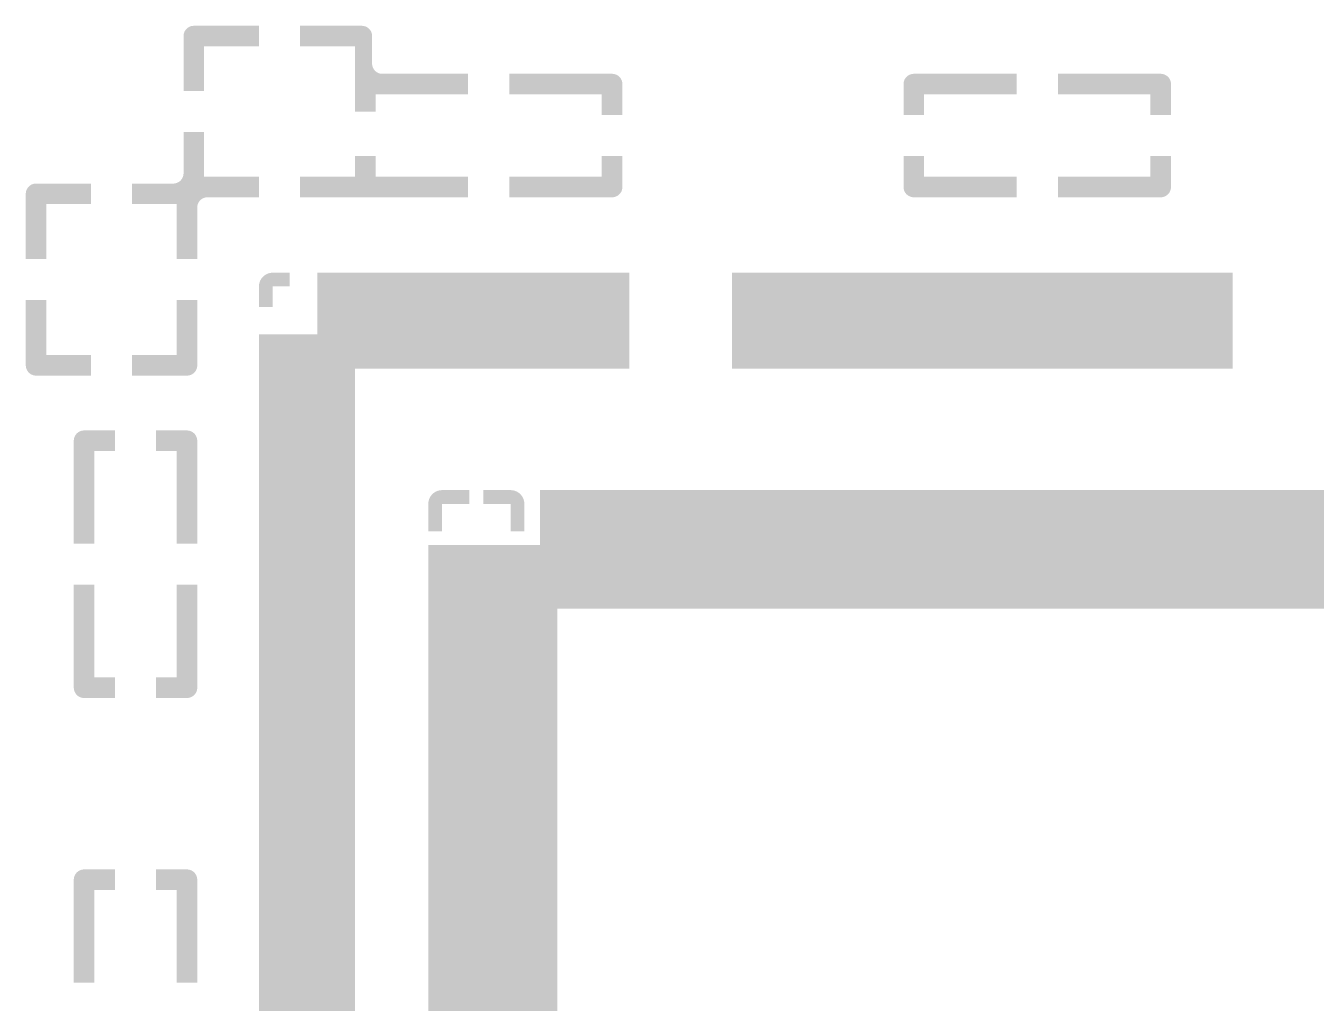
# Model space of a CAD drawing. Extents: x -14.8 to 14.8, y -14.2 to 14.2.
# Drawn here: x -14.75 to 4.07, y 0 to 14.25 of the extents above; entities that cross this region are included whole.
import ezdxf

# ---------------------------------------------------------------- set-up
doc = ezdxf.new("R2010")
doc.units = 0
doc.layers.add('ROUTE_KEEPOUT', color=14, linetype='CONTINUOUS')

msp = doc.modelspace()

# ---------------------------------------------------------------- linework, layer by layer
at = {"layer": 'ROUTE_KEEPOUT'}
for points in [[(-12.44991, 14.10736), (-12.44847, 14.12202), (-11.35, 14.10736), (-11.35, 14.12202)], [(-12.44847, 14.12202), (-12.4456, 14.13646), (-11.35, 14.12202), (-11.35, 14.13646)], [(-12.4456, 14.13646), (-12.44132, 14.15056), (-11.35, 14.13646), (-11.35, 14.15056)], [(-12.44132, 14.15056), (-12.43569, 14.16416), (-11.35, 14.15056), (-11.35, 14.16416)], [(-12.43569, 14.16416), (-12.42874, 14.17715), (-11.35, 14.16416), (-11.35, 14.17715)], [(-12.42874, 14.17715), (-12.42056, 14.1894), (-11.35, 14.17715), (-11.35, 14.1894)], [(-12.42056, 14.1894), (-12.41122, 14.20078), (-11.35, 14.1894), (-11.35, 14.20078)], [(-12.41122, 14.20078), (-12.40081, 14.2112), (-11.35, 14.20078), (-11.35, 14.2112)], [(-12.40081, 14.2112), (-12.38942, 14.22054), (-11.35, 14.2112), (-11.35, 14.22054)], [(-12.38942, 14.22054), (-12.37718, 14.22872), (-11.35, 14.22054), (-11.35, 14.22872)], [(-12.37718, 14.22872), (-12.36419, 14.23567), (-11.35, 14.22872), (-11.35, 14.23567)], [(-12.36419, 14.23567), (-12.35059, 14.2413), (-11.35, 14.23567), (-11.35, 14.2413)], [(-12.35059, 14.2413), (-12.33649, 14.24558), (-11.35, 14.2413), (-11.35, 14.24558)], [(-12.33649, 14.24558), (-12.32205, 14.24845), (-11.35, 14.24558), (-11.35, 14.24845)], [(-12.32205, 14.24845), (-12.30739, 14.2499), (-11.35, 14.24845), (-11.35, 14.2499)], [(-12.30739, 14.2499), (-11.35, 14.25), (-11.35, 14.2499), (-11.35, 14.25)], [(-10.75, 14.24991), (-10.75, 14.25), (-9.84264, 14.24991), (-10.75, 14.25)], [(-10.75, 14.24847), (-10.75, 14.24991), (-9.82798, 14.24847), (-9.84264, 14.24991)], [(-10.75, 14.2456), (-10.75, 14.24847), (-9.81354, 14.2456), (-9.82798, 14.24847)], [(-10.75, 14.24132), (-10.75, 14.2456), (-9.79944, 14.24132), (-9.81354, 14.2456)], [(-10.75, 14.23569), (-10.75, 14.24132), (-9.78584, 14.23569), (-9.79944, 14.24132)], [(-10.75, 14.22874), (-10.75, 14.23569), (-9.77285, 14.22874), (-9.78584, 14.23569)], [(-10.75, 14.22056), (-10.75, 14.22874), (-9.7606, 14.22056), (-9.77285, 14.22874)], [(-10.75, 14.21122), (-10.75, 14.22056), (-9.74922, 14.21122), (-9.7606, 14.22056)], [(-10.75, 14.20081), (-10.75, 14.21122), (-9.7388, 14.20081), (-9.74922, 14.21122)], [(-10.75, 14.18942), (-10.75, 14.20081), (-9.72946, 14.18942), (-9.7388, 14.20081)], [(-10.75, 14.17718), (-10.75, 14.18942), (-9.72128, 14.17718), (-9.72946, 14.18942)], [(-10.75, 14.16419), (-10.75, 14.17718), (-9.71433, 14.16419), (-9.72128, 14.17718)], [(-10.75, 14.15059), (-10.75, 14.16419), (-9.7087, 14.15059), (-9.71433, 14.16419)], [(-10.75, 14.13649), (-10.75, 14.15059), (-9.70442, 14.13649), (-9.7087, 14.15059)], [(-10.75, 14.12205), (-10.75, 14.13649), (-9.70155, 14.12205), (-9.70442, 14.13649)], [(-10.75, 14.10739), (-10.75, 14.12205), (-9.7001, 14.10739), (-9.70155, 14.12205)], [(-12.45, 13.3), (-12.449928, 13.95), (-12.15, 13.3), (-12.15, 13.95)], [(-12.449928, 13.95), (-12.44991, 14.10736), (-11.35, 13.95), (-11.35, 14.10736)], [(-10.75, 13.95), (-10.75, 14.10739), (-9.700026, 13.95), (-9.7001, 14.10739)], [(-9.95, 13.69264), (-9.95, 13.95), (-9.69991, 13.69264), (-9.700026, 13.95)], [(-9.95, 13.67798), (-9.95, 13.69264), (-9.69847, 13.67798), (-9.69991, 13.69264)], [(-9.95, 13.66354), (-9.95, 13.67798), (-9.6956, 13.66354), (-9.69847, 13.67798)], [(-9.95, 13.64944), (-9.95, 13.66354), (-9.69132, 13.64944), (-9.6956, 13.66354)], [(-9.95, 13.63584), (-9.95, 13.64944), (-9.68569, 13.63584), (-9.69132, 13.64944)], [(-9.95, 13.62285), (-9.95, 13.63584), (-9.67874, 13.62285), (-9.68569, 13.63584)], [(-9.95, 13.6106), (-9.95, 13.62285), (-9.67056, 13.6106), (-9.67874, 13.62285)], [(-9.95, 13.59922), (-9.95, 13.6106), (-9.66122, 13.59922), (-9.67056, 13.6106)], [(-9.95, 13.5888), (-9.95, 13.59922), (-9.65081, 13.5888), (-9.66122, 13.59922)], [(-9.95, 13.57946), (-9.95, 13.5888), (-9.63942, 13.57946), (-9.65081, 13.5888)], [(-9.95, 13.57128), (-9.95, 13.57946), (-9.62718, 13.57128), (-9.63942, 13.57946)], [(-9.95, 13.56433), (-9.95, 13.57128), (-9.61419, 13.56433), (-9.62718, 13.57128)], [(-9.95, 13.5587), (-9.95, 13.56433), (-9.60059, 13.5587), (-9.61419, 13.56433)], [(-9.95, 13.55442), (-9.95, 13.5587), (-9.58649, 13.55442), (-9.60059, 13.5587)], [(-9.95, 13.55155), (-9.95, 13.55442), (-9.57205, 13.55155), (-9.58649, 13.55442)], [(-9.95, 13.5501), (-9.95, 13.55155), (-9.55739, 13.5501), (-9.57205, 13.55155)], [(-9.95, 13.55), (-9.95, 13.5501), (-8.3, 13.55), (-9.55739, 13.5501)], [(-9.95, 13.25), (-9.95, 13.55), (-8.3, 13.25), (-8.3, 13.55)], [(-7.7, 13.5499), (-7.7, 13.55), (-6.19261, 13.5499), (-7.7, 13.55)], [(-7.7, 13.54845), (-7.7, 13.5499), (-6.17795, 13.54845), (-6.19261, 13.5499)], [(-1.82205, 13.54845), (-1.80739, 13.5499), (-0.3, 13.54845), (-0.3, 13.5499)], [(-1.80739, 13.5499), (-0.3, 13.55), (-0.3, 13.5499), (-0.3, 13.55)], [(0.3, 13.5499), (0.3, 13.55), (1.80739, 13.5499), (0.3, 13.55)], [(0.3, 13.54845), (0.3, 13.5499), (1.82205, 13.54845), (1.80739, 13.5499)], [(-7.7, 13.54558), (-7.7, 13.54845), (-6.16351, 13.54558), (-6.17795, 13.54845)], [(-7.7, 13.5413), (-7.7, 13.54558), (-6.14941, 13.5413), (-6.16351, 13.54558)], [(-7.7, 13.53567), (-7.7, 13.5413), (-6.13581, 13.53567), (-6.14941, 13.5413)], [(-7.7, 13.52872), (-7.7, 13.53567), (-6.12282, 13.52872), (-6.13581, 13.53567)], [(-7.7, 13.52054), (-7.7, 13.52872), (-6.11058, 13.52054), (-6.12282, 13.52872)], [(-7.7, 13.5112), (-7.7, 13.52054), (-6.09919, 13.5112), (-6.11058, 13.52054)], [(-7.7, 13.50078), (-7.7, 13.5112), (-6.08878, 13.50078), (-6.09919, 13.5112)], [(-7.7, 13.4894), (-7.7, 13.50078), (-6.07944, 13.4894), (-6.08878, 13.50078)], [(-7.7, 13.47715), (-7.7, 13.4894), (-6.07126, 13.47715), (-6.07944, 13.4894)], [(-7.7, 13.46416), (-7.7, 13.47715), (-6.06431, 13.46416), (-6.07126, 13.47715)], [(-7.7, 13.45056), (-7.7, 13.46416), (-6.05868, 13.45056), (-6.06431, 13.46416)], [(-7.7, 13.43646), (-7.7, 13.45056), (-6.0544, 13.43646), (-6.05868, 13.45056)], [(-7.7, 13.42202), (-7.7, 13.43646), (-6.05153, 13.42202), (-6.0544, 13.43646)], [(-7.7, 13.40736), (-7.7, 13.42202), (-6.05009, 13.40736), (-6.05153, 13.42202)], [(-7.7, 13.25), (-7.7, 13.40736), (-6.050058, 13.25), (-6.05009, 13.40736)], [(-1.949942, 13.25), (-1.94991, 13.40736), (-0.3, 13.25), (-0.3, 13.40736)], [(-1.94991, 13.40736), (-1.94847, 13.42202), (-0.3, 13.40736), (-0.3, 13.42202)], [(-1.94847, 13.42202), (-1.9456, 13.43646), (-0.3, 13.42202), (-0.3, 13.43646)], [(-1.9456, 13.43646), (-1.94132, 13.45056), (-0.3, 13.43646), (-0.3, 13.45056)], [(-1.94132, 13.45056), (-1.93569, 13.46416), (-0.3, 13.45056), (-0.3, 13.46416)], [(-1.93569, 13.46416), (-1.92874, 13.47715), (-0.3, 13.46416), (-0.3, 13.47715)], [(-1.92874, 13.47715), (-1.92056, 13.4894), (-0.3, 13.47715), (-0.3, 13.4894)], [(-1.92056, 13.4894), (-1.91122, 13.50078), (-0.3, 13.4894), (-0.3, 13.50078)], [(-1.91122, 13.50078), (-1.90081, 13.5112), (-0.3, 13.50078), (-0.3, 13.5112)], [(-1.90081, 13.5112), (-1.88942, 13.52054), (-0.3, 13.5112), (-0.3, 13.52054)], [(-1.88942, 13.52054), (-1.87718, 13.52872), (-0.3, 13.52054), (-0.3, 13.52872)], [(-1.87718, 13.52872), (-1.86419, 13.53567), (-0.3, 13.52872), (-0.3, 13.53567)], [(-1.86419, 13.53567), (-1.85059, 13.5413), (-0.3, 13.53567), (-0.3, 13.5413)], [(-1.85059, 13.5413), (-1.83649, 13.54558), (-0.3, 13.5413), (-0.3, 13.54558)], [(-1.83649, 13.54558), (-1.82205, 13.54845), (-0.3, 13.54558), (-0.3, 13.54845)], [(0.3, 13.54558), (0.3, 13.54845), (1.83649, 13.54558), (1.82205, 13.54845)], [(0.3, 13.5413), (0.3, 13.54558), (1.85059, 13.5413), (1.83649, 13.54558)], [(0.3, 13.53567), (0.3, 13.5413), (1.86419, 13.53567), (1.85059, 13.5413)], [(0.3, 13.52872), (0.3, 13.53567), (1.87718, 13.52872), (1.86419, 13.53567)], [(0.3, 13.52054), (0.3, 13.52872), (1.88942, 13.52054), (1.87718, 13.52872)], [(0.3, 13.5112), (0.3, 13.52054), (1.90081, 13.5112), (1.88942, 13.52054)], [(0.3, 13.50078), (0.3, 13.5112), (1.91122, 13.50078), (1.90081, 13.5112)], [(0.3, 13.4894), (0.3, 13.50078), (1.92056, 13.4894), (1.91122, 13.50078)], [(0.3, 13.47715), (0.3, 13.4894), (1.92874, 13.47715), (1.92056, 13.4894)], [(0.3, 13.46416), (0.3, 13.47715), (1.93569, 13.46416), (1.92874, 13.47715)], [(0.3, 13.45056), (0.3, 13.46416), (1.94132, 13.45056), (1.93569, 13.46416)], [(0.3, 13.43646), (0.3, 13.45056), (1.9456, 13.43646), (1.94132, 13.45056)], [(0.3, 13.42202), (0.3, 13.43646), (1.94847, 13.42202), (1.9456, 13.43646)], [(0.3, 13.40736), (0.3, 13.42202), (1.94991, 13.40736), (1.94847, 13.42202)], [(0.3, 13.25), (0.3, 13.40736), (1.949942, 13.25), (1.94991, 13.40736)], [(-9.95, 13), (-9.95, 13.25), (-9.65, 13), (-9.65, 13.25)], [(-6.35, 12.95), (-6.35, 13.25), (-6.05, 12.95), (-6.050058, 13.25)], [(-1.95, 12.95), (-1.949942, 13.25), (-1.65, 12.95), (-1.65, 13.25)], [(1.65, 12.95), (1.65, 13.25), (1.95, 12.95), (1.949942, 13.25)], [(-12.4501, 12.09261), (-12.45, 12.7), (-12.15, 12.09261), (-12.15, 12.7)], [(-9.95, 12.05), (-9.95, 12.35), (-9.65, 12.05), (-9.65, 12.35)], [(-6.35, 12.05), (-6.35, 12.35), (-6.05006, 12.05), (-6.05, 12.35)], [(-1.94994, 12.05), (-1.95, 12.35), (-1.65, 12.05), (-1.65, 12.35)], [(1.65, 12.05), (1.65, 12.35), (1.94994, 12.05), (1.95, 12.35)], [(-12.46433, 12.03581), (-12.4587, 12.04941), (-11.35, 12.03581), (-11.35, 12.04941)], [(-12.4587, 12.04941), (-12.458522, 12.05), (-11.35, 12.04941), (-11.35, 12.05)], [(-12.458522, 12.05), (-12.45442, 12.06351), (-12.15, 12.05), (-12.15, 12.06351)], [(-12.45442, 12.06351), (-12.45155, 12.07795), (-12.15, 12.06351), (-12.15, 12.07795)], [(-12.45155, 12.07795), (-12.4501, 12.09261), (-12.15, 12.07795), (-12.15, 12.09261)], [(-10.75, 11.75), (-10.75, 12.05), (-8.3, 11.75), (-8.3, 12.05)], [(-7.7, 11.89264), (-7.7, 12.05), (-6.05009, 11.89264), (-6.05006, 12.05)], [(-1.94991, 11.89264), (-1.94994, 12.05), (-0.3, 11.89264), (-0.3, 12.05)], [(0.3, 11.89264), (0.3, 12.05), (1.94991, 11.89264), (1.94994, 12.05)], [(-14.74132, 11.85056), (-14.73569, 11.86416), (-13.8, 11.85056), (-13.8, 11.86416)], [(-14.73569, 11.86416), (-14.72874, 11.87715), (-13.8, 11.86416), (-13.8, 11.87715)], [(-14.72874, 11.87715), (-14.72056, 11.8894), (-13.8, 11.87715), (-13.8, 11.8894)], [(-14.72056, 11.8894), (-14.71122, 11.90078), (-13.8, 11.8894), (-13.8, 11.90078)], [(-14.71122, 11.90078), (-14.70081, 11.9112), (-13.8, 11.90078), (-13.8, 11.9112)], [(-14.70081, 11.9112), (-14.68942, 11.92054), (-13.8, 11.9112), (-13.8, 11.92054)], [(-14.68942, 11.92054), (-14.67718, 11.92872), (-13.8, 11.92054), (-13.8, 11.92872)], [(-14.67718, 11.92872), (-14.66419, 11.93567), (-13.8, 11.92872), (-13.8, 11.93567)], [(-14.66419, 11.93567), (-14.65059, 11.9413), (-13.8, 11.93567), (-13.8, 11.9413)], [(-14.65059, 11.9413), (-14.63649, 11.94558), (-13.8, 11.9413), (-13.8, 11.94558)], [(-14.63649, 11.94558), (-14.62205, 11.94845), (-13.8, 11.94558), (-13.8, 11.94845)], [(-14.62205, 11.94845), (-14.60739, 11.9499), (-13.8, 11.94845), (-13.8, 11.9499)], [(-14.60739, 11.9499), (-13.8, 11.95), (-13.8, 11.9499), (-13.8, 11.95)], [(-13.2, 11.95), (-12.59264, 11.95009), (-11.35, 11.95), (-11.35, 11.95009)], [(-13.2, 11.75), (-13.2, 11.95), (-11.35, 11.75), (-11.35, 11.95)], [(-12.59264, 11.95009), (-12.57798, 11.95153), (-11.35, 11.95009), (-11.35, 11.95153)], [(-12.57798, 11.95153), (-12.56354, 11.9544), (-11.35, 11.95153), (-11.35, 11.9544)], [(-12.56354, 11.9544), (-12.54944, 11.95868), (-11.35, 11.9544), (-11.35, 11.95868)], [(-12.54944, 11.95868), (-12.53584, 11.96431), (-11.35, 11.95868), (-11.35, 11.96431)], [(-12.53584, 11.96431), (-12.52285, 11.97126), (-11.35, 11.96431), (-11.35, 11.97126)], [(-12.52285, 11.97126), (-12.5106, 11.97944), (-11.35, 11.97126), (-11.35, 11.97944)], [(-12.5106, 11.97944), (-12.49922, 11.98878), (-11.35, 11.97944), (-11.35, 11.98878)], [(-12.49922, 11.98878), (-12.4888, 11.99919), (-11.35, 11.98878), (-11.35, 11.99919)], [(-12.4888, 11.99919), (-12.47946, 12.01058), (-11.35, 11.99919), (-11.35, 12.01058)], [(-12.47946, 12.01058), (-12.47128, 12.02282), (-11.35, 12.01058), (-11.35, 12.02282)], [(-12.47128, 12.02282), (-12.46433, 12.03581), (-11.35, 12.02282), (-11.35, 12.03581)], [(-7.7, 11.87798), (-7.7, 11.89264), (-6.05153, 11.87798), (-6.05009, 11.89264)], [(-7.7, 11.86354), (-7.7, 11.87798), (-6.0544, 11.86354), (-6.05153, 11.87798)], [(-7.7, 11.84944), (-7.7, 11.86354), (-6.05868, 11.84944), (-6.0544, 11.86354)], [(-1.94847, 11.87798), (-1.94991, 11.89264), (-0.3, 11.87798), (-0.3, 11.89264)], [(-1.9456, 11.86354), (-1.94847, 11.87798), (-0.3, 11.86354), (-0.3, 11.87798)], [(-1.94132, 11.84944), (-1.9456, 11.86354), (-0.3, 11.84944), (-0.3, 11.86354)], [(0.3, 11.87798), (0.3, 11.89264), (1.94847, 11.87798), (1.94991, 11.89264)], [(0.3, 11.86354), (0.3, 11.87798), (1.9456, 11.86354), (1.94847, 11.87798)], [(0.3, 11.84944), (0.3, 11.86354), (1.94132, 11.84944), (1.9456, 11.86354)], [(-14.749926, 11.65), (-14.74991, 11.80736), (-13.8, 11.65), (-13.8, 11.80736)], [(-14.74991, 11.80736), (-14.74847, 11.82202), (-13.8, 11.80736), (-13.8, 11.82202)], [(-14.74847, 11.82202), (-14.7456, 11.83646), (-13.8, 11.82202), (-13.8, 11.83646)], [(-14.7456, 11.83646), (-14.74132, 11.85056), (-13.8, 11.83646), (-13.8, 11.85056)], [(-13.2, 11.74991), (-13.2, 11.75), (-12.10736, 11.74991), (-11.35, 11.75)], [(-13.2, 11.74847), (-13.2, 11.74991), (-12.12202, 11.74847), (-12.10736, 11.74991)], [(-13.2, 11.7456), (-13.2, 11.74847), (-12.13646, 11.7456), (-12.12202, 11.74847)], [(-13.2, 11.74132), (-13.2, 11.7456), (-12.15056, 11.74132), (-12.13646, 11.7456)], [(-13.2, 11.73569), (-13.2, 11.74132), (-12.16416, 11.73569), (-12.15056, 11.74132)], [(-13.2, 11.72874), (-13.2, 11.73569), (-12.17715, 11.72874), (-12.16416, 11.73569)], [(-13.2, 11.72056), (-13.2, 11.72874), (-12.1894, 11.72056), (-12.17715, 11.72874)], [(-13.2, 11.71122), (-13.2, 11.72056), (-12.20078, 11.71122), (-12.1894, 11.72056)], [(-13.2, 11.70081), (-13.2, 11.71122), (-12.2112, 11.70081), (-12.20078, 11.71122)], [(-13.2, 11.68942), (-13.2, 11.70081), (-12.22054, 11.68942), (-12.2112, 11.70081)], [(-13.2, 11.67718), (-13.2, 11.68942), (-12.22872, 11.67718), (-12.22054, 11.68942)], [(-13.2, 11.66419), (-13.2, 11.67718), (-12.23567, 11.66419), (-12.22872, 11.67718)], [(-7.7, 11.83584), (-7.7, 11.84944), (-6.06431, 11.83584), (-6.05868, 11.84944)], [(-7.7, 11.82285), (-7.7, 11.83584), (-6.07126, 11.82285), (-6.06431, 11.83584)], [(-7.7, 11.8106), (-7.7, 11.82285), (-6.07944, 11.8106), (-6.07126, 11.82285)], [(-7.7, 11.79922), (-7.7, 11.8106), (-6.08878, 11.79922), (-6.07944, 11.8106)], [(-7.7, 11.7888), (-7.7, 11.79922), (-6.09919, 11.7888), (-6.08878, 11.79922)], [(-7.7, 11.77946), (-7.7, 11.7888), (-6.11058, 11.77946), (-6.09919, 11.7888)], [(-7.7, 11.77128), (-7.7, 11.77946), (-6.12282, 11.77128), (-6.11058, 11.77946)], [(-7.7, 11.76433), (-7.7, 11.77128), (-6.13581, 11.76433), (-6.12282, 11.77128)], [(-7.7, 11.7587), (-7.7, 11.76433), (-6.14941, 11.7587), (-6.13581, 11.76433)], [(-7.7, 11.75442), (-7.7, 11.7587), (-6.16351, 11.75442), (-6.14941, 11.7587)], [(-7.7, 11.75155), (-7.7, 11.75442), (-6.17795, 11.75155), (-6.16351, 11.75442)], [(-7.7, 11.7501), (-7.7, 11.75155), (-6.19261, 11.7501), (-6.17795, 11.75155)], [(-7.7, 11.75), (-7.7, 11.7501), (-7.7, 11.75), (-6.19261, 11.7501)], [(-1.93569, 11.83584), (-1.94132, 11.84944), (-0.3, 11.83584), (-0.3, 11.84944)], [(-1.92874, 11.82285), (-1.93569, 11.83584), (-0.3, 11.82285), (-0.3, 11.83584)], [(-1.92056, 11.8106), (-1.92874, 11.82285), (-0.3, 11.8106), (-0.3, 11.82285)], [(-1.91122, 11.79922), (-1.92056, 11.8106), (-0.3, 11.79922), (-0.3, 11.8106)], [(-1.90081, 11.7888), (-1.91122, 11.79922), (-0.3, 11.7888), (-0.3, 11.79922)], [(-1.88942, 11.77946), (-1.90081, 11.7888), (-0.3, 11.77946), (-0.3, 11.7888)], [(-1.87718, 11.77128), (-1.88942, 11.77946), (-0.3, 11.77128), (-0.3, 11.77946)], [(-1.86419, 11.76433), (-1.87718, 11.77128), (-0.3, 11.76433), (-0.3, 11.77128)], [(-1.85059, 11.7587), (-1.86419, 11.76433), (-0.3, 11.7587), (-0.3, 11.76433)], [(-1.83649, 11.75442), (-1.85059, 11.7587), (-0.3, 11.75442), (-0.3, 11.7587)], [(-1.82205, 11.75155), (-1.83649, 11.75442), (-0.3, 11.75155), (-0.3, 11.75442)], [(-1.80739, 11.7501), (-1.82205, 11.75155), (-0.3, 11.7501), (-0.3, 11.75155)], [(-0.3, 11.75), (-1.80739, 11.7501), (-0.3, 11.75), (-0.3, 11.7501)], [(0.3, 11.83584), (0.3, 11.84944), (1.93569, 11.83584), (1.94132, 11.84944)], [(0.3, 11.82285), (0.3, 11.83584), (1.92874, 11.82285), (1.93569, 11.83584)], [(0.3, 11.8106), (0.3, 11.82285), (1.92056, 11.8106), (1.92874, 11.82285)], [(0.3, 11.79922), (0.3, 11.8106), (1.91122, 11.79922), (1.92056, 11.8106)], [(0.3, 11.7888), (0.3, 11.79922), (1.90081, 11.7888), (1.91122, 11.79922)], [(0.3, 11.77946), (0.3, 11.7888), (1.88942, 11.77946), (1.90081, 11.7888)], [(0.3, 11.77128), (0.3, 11.77946), (1.87718, 11.77128), (1.88942, 11.77946)], [(0.3, 11.76433), (0.3, 11.77128), (1.86419, 11.76433), (1.87718, 11.77128)], [(0.3, 11.7587), (0.3, 11.76433), (1.85059, 11.7587), (1.86419, 11.76433)], [(0.3, 11.75442), (0.3, 11.7587), (1.83649, 11.75442), (1.85059, 11.7587)], [(0.3, 11.75155), (0.3, 11.75442), (1.82205, 11.75155), (1.83649, 11.75442)], [(0.3, 11.7501), (0.3, 11.75155), (1.80739, 11.7501), (1.82205, 11.75155)], [(0.3, 11.75), (0.3, 11.7501), (0.3, 11.75), (1.80739, 11.7501)], [(-14.75, 10.85), (-14.749926, 11.65), (-14.45, 10.85), (-14.45, 11.65)], [(-13.2, 11.65059), (-13.2, 11.66419), (-12.2413, 11.65059), (-12.23567, 11.66419)], [(-13.2, 11.65), (-13.2, 11.65059), (-12.24148, 11.65), (-12.2413, 11.65059)], [(-12.55, 11.63649), (-12.55, 11.65), (-12.24558, 11.63649), (-12.24148, 11.65)], [(-12.55, 11.62205), (-12.55, 11.63649), (-12.24845, 11.62205), (-12.24558, 11.63649)], [(-12.55, 11.60739), (-12.55, 11.62205), (-12.2499, 11.60739), (-12.24845, 11.62205)], [(-12.55, 10.85), (-12.55, 11.60739), (-12.25, 10.85), (-12.2499, 11.60739)], [(-11.33091, 10.53556), (-11.32165, 10.55288), (-10.9, 10.53556), (-10.9, 10.55288)], [(-11.32165, 10.55288), (-11.31074, 10.56921), (-10.9, 10.55288), (-10.9, 10.56921)], [(-11.31074, 10.56921), (-11.29828, 10.58439), (-10.9, 10.56921), (-10.9, 10.58439)], [(-11.29828, 10.58439), (-11.28439, 10.59828), (-10.9, 10.58439), (-10.9, 10.59828)], [(-11.28439, 10.59828), (-11.26921, 10.61074), (-10.9, 10.59828), (-10.9, 10.61074)], [(-11.26921, 10.61074), (-11.25288, 10.62165), (-10.9, 10.61074), (-10.9, 10.62165)], [(-11.25288, 10.62165), (-11.23556, 10.63091), (-10.9, 10.62165), (-10.9, 10.63091)], [(-11.23556, 10.63091), (-11.21742, 10.63842), (-10.9, 10.63091), (-10.9, 10.63842)], [(-11.21742, 10.63842), (-11.19863, 10.64412), (-10.9, 10.63842), (-10.9, 10.64412)], [(-11.19863, 10.64412), (-11.17936, 10.64795), (-10.9, 10.64412), (-10.9, 10.64795)], [(-11.17936, 10.64795), (-11.15982, 10.64988), (-10.9, 10.64795), (-10.9, 10.64988)], [(-11.15982, 10.64988), (-10.9, 10.65), (-10.9, 10.64988), (-10.9, 10.65)], [(-10.5, 9.75), (-10.5, 10.65), (-5.95, 9.75), (-5.95, 10.65)], [(-4.45, 9.25), (-4.45, 10.65), (2.85, 9.25), (2.85, 10.65)], [(-11.35, 10.15), (-11.349884, 10.45), (-11.15, 10.15), (-11.15, 10.45)], [(-11.349884, 10.45), (-11.34988, 10.45982), (-10.9, 10.45), (-10.9, 10.45982)], [(-11.34988, 10.45982), (-11.34795, 10.47936), (-10.9, 10.45982), (-10.9, 10.47936)], [(-11.34795, 10.47936), (-11.34412, 10.49863), (-10.9, 10.47936), (-10.9, 10.49863)], [(-11.34412, 10.49863), (-11.33842, 10.51742), (-10.9, 10.49863), (-10.9, 10.51742)], [(-11.33842, 10.51742), (-11.33091, 10.53556), (-10.9, 10.51742), (-10.9, 10.53556)], [(-14.749924, 9.45), (-14.75, 10.25), (-14.45, 9.45), (-14.45, 10.25)], [(-12.55, 9.45), (-12.55, 10.25), (-12.250076, 9.45), (-12.25, 10.25)], [(-11.35, 9.25), (-11.35, 9.75), (-5.95, 9.25), (-5.95, 9.75)], [(-14.74991, 9.29264), (-14.749924, 9.45), (-13.8, 9.29264), (-13.8, 9.45)], [(-13.2, 9.29264), (-13.2, 9.45), (-12.25009, 9.29264), (-12.250076, 9.45)], [(-14.74847, 9.27798), (-14.74991, 9.29264), (-13.8, 9.27798), (-13.8, 9.29264)], [(-14.7456, 9.26354), (-14.74847, 9.27798), (-13.8, 9.26354), (-13.8, 9.27798)], [(-14.74132, 9.24944), (-14.7456, 9.26354), (-13.8, 9.24944), (-13.8, 9.26354)], [(-14.73569, 9.23584), (-14.74132, 9.24944), (-13.8, 9.23584), (-13.8, 9.24944)], [(-14.72874, 9.22285), (-14.73569, 9.23584), (-13.8, 9.22285), (-13.8, 9.23584)], [(-14.72056, 9.2106), (-14.72874, 9.22285), (-13.8, 9.2106), (-13.8, 9.22285)], [(-13.2, 9.27798), (-13.2, 9.29264), (-12.25153, 9.27798), (-12.25009, 9.29264)], [(-13.2, 9.26354), (-13.2, 9.27798), (-12.2544, 9.26354), (-12.25153, 9.27798)], [(-13.2, 9.24944), (-13.2, 9.26354), (-12.25868, 9.24944), (-12.2544, 9.26354)], [(-13.2, 9.23584), (-13.2, 9.24944), (-12.26431, 9.23584), (-12.25868, 9.24944)], [(-13.2, 9.22285), (-13.2, 9.23584), (-12.27126, 9.22285), (-12.26431, 9.23584)], [(-13.2, 9.2106), (-13.2, 9.22285), (-12.27944, 9.2106), (-12.27126, 9.22285)], [(-11.35, -9.25), (-11.35, 9.25), (-9.95, -9.25), (-9.95, 9.25)], [(-14.71122, 9.19922), (-14.72056, 9.2106), (-13.8, 9.19922), (-13.8, 9.2106)], [(-14.70081, 9.1888), (-14.71122, 9.19922), (-13.8, 9.1888), (-13.8, 9.19922)], [(-14.68942, 9.17946), (-14.70081, 9.1888), (-13.8, 9.17946), (-13.8, 9.1888)], [(-14.67718, 9.17128), (-14.68942, 9.17946), (-13.8, 9.17128), (-13.8, 9.17946)], [(-14.66419, 9.16433), (-14.67718, 9.17128), (-13.8, 9.16433), (-13.8, 9.17128)], [(-14.65059, 9.1587), (-14.66419, 9.16433), (-13.8, 9.1587), (-13.8, 9.16433)], [(-14.63649, 9.15442), (-14.65059, 9.1587), (-13.8, 9.15442), (-13.8, 9.1587)], [(-14.62205, 9.15155), (-14.63649, 9.15442), (-13.8, 9.15155), (-13.8, 9.15442)], [(-14.60739, 9.1501), (-14.62205, 9.15155), (-13.8, 9.1501), (-13.8, 9.15155)], [(-13.8, 9.15), (-14.60739, 9.1501), (-13.8, 9.15), (-13.8, 9.1501)], [(-13.2, 9.19922), (-13.2, 9.2106), (-12.28878, 9.19922), (-12.27944, 9.2106)], [(-13.2, 9.1888), (-13.2, 9.19922), (-12.29919, 9.1888), (-12.28878, 9.19922)], [(-13.2, 9.17946), (-13.2, 9.1888), (-12.31058, 9.17946), (-12.29919, 9.1888)], [(-13.2, 9.17128), (-13.2, 9.17946), (-12.32282, 9.17128), (-12.31058, 9.17946)], [(-13.2, 9.16433), (-13.2, 9.17128), (-12.33581, 9.16433), (-12.32282, 9.17128)], [(-13.2, 9.1587), (-13.2, 9.16433), (-12.34941, 9.1587), (-12.33581, 9.16433)], [(-13.2, 9.15442), (-13.2, 9.1587), (-12.36351, 9.15442), (-12.34941, 9.1587)], [(-13.2, 9.15155), (-13.2, 9.15442), (-12.37795, 9.15155), (-12.36351, 9.15442)], [(-13.2, 9.1501), (-13.2, 9.15155), (-12.39261, 9.1501), (-12.37795, 9.15155)], [(-13.2, 9.15), (-13.2, 9.1501), (-13.2, 9.15), (-12.39261, 9.1501)], [(-14.02872, 8.27718), (-14.02054, 8.28942), (-13.45, 8.27718), (-13.45, 8.28942)], [(-14.02054, 8.28942), (-14.0112, 8.30081), (-13.45, 8.28942), (-13.45, 8.30081)], [(-14.0112, 8.30081), (-14.00078, 8.31122), (-13.45, 8.30081), (-13.45, 8.31122)], [(-14.00078, 8.31122), (-13.9894, 8.32056), (-13.45, 8.31122), (-13.45, 8.32056)], [(-13.9894, 8.32056), (-13.97715, 8.32874), (-13.45, 8.32056), (-13.45, 8.32874)], [(-13.97715, 8.32874), (-13.96416, 8.33569), (-13.45, 8.32874), (-13.45, 8.33569)], [(-13.96416, 8.33569), (-13.95056, 8.34132), (-13.45, 8.33569), (-13.45, 8.34132)], [(-13.95056, 8.34132), (-13.93646, 8.3456), (-13.45, 8.34132), (-13.45, 8.3456)], [(-13.93646, 8.3456), (-13.92202, 8.34847), (-13.45, 8.3456), (-13.45, 8.34847)], [(-13.92202, 8.34847), (-13.90736, 8.34991), (-13.45, 8.34847), (-13.45, 8.34991)], [(-13.90736, 8.34991), (-13.45, 8.35), (-13.45, 8.34991), (-13.45, 8.35)], [(-12.85, 8.34991), (-12.85, 8.35), (-12.39264, 8.34991), (-12.85, 8.35)], [(-12.85, 8.34847), (-12.85, 8.34991), (-12.37798, 8.34847), (-12.39264, 8.34991)], [(-12.85, 8.3456), (-12.85, 8.34847), (-12.36354, 8.3456), (-12.37798, 8.34847)], [(-12.85, 8.34132), (-12.85, 8.3456), (-12.34944, 8.34132), (-12.36354, 8.3456)], [(-12.85, 8.33569), (-12.85, 8.34132), (-12.33584, 8.33569), (-12.34944, 8.34132)], [(-12.85, 8.32874), (-12.85, 8.33569), (-12.32285, 8.32874), (-12.33584, 8.33569)], [(-12.85, 8.32056), (-12.85, 8.32874), (-12.3106, 8.32056), (-12.32285, 8.32874)], [(-12.85, 8.31122), (-12.85, 8.32056), (-12.29922, 8.31122), (-12.3106, 8.32056)], [(-12.85, 8.30081), (-12.85, 8.31122), (-12.2888, 8.30081), (-12.29922, 8.31122)], [(-12.85, 8.28942), (-12.85, 8.30081), (-12.27946, 8.28942), (-12.2888, 8.30081)], [(-12.85, 8.27718), (-12.85, 8.28942), (-12.27128, 8.27718), (-12.27946, 8.28942)], [(-14.049912, 8.05), (-14.0499, 8.20739), (-13.45, 8.05), (-13.45, 8.20739)], [(-14.0499, 8.20739), (-14.04845, 8.22205), (-13.45, 8.20739), (-13.45, 8.22205)], [(-14.04845, 8.22205), (-14.04558, 8.23649), (-13.45, 8.22205), (-13.45, 8.23649)], [(-14.04558, 8.23649), (-14.0413, 8.25059), (-13.45, 8.23649), (-13.45, 8.25059)], [(-14.0413, 8.25059), (-14.03567, 8.26419), (-13.45, 8.25059), (-13.45, 8.26419)], [(-14.03567, 8.26419), (-14.02872, 8.27718), (-13.45, 8.26419), (-13.45, 8.27718)], [(-12.85, 8.26419), (-12.85, 8.27718), (-12.26433, 8.26419), (-12.27128, 8.27718)], [(-12.85, 8.25059), (-12.85, 8.26419), (-12.2587, 8.25059), (-12.26433, 8.26419)], [(-12.85, 8.23649), (-12.85, 8.25059), (-12.25442, 8.23649), (-12.2587, 8.25059)], [(-12.85, 8.22205), (-12.85, 8.23649), (-12.25155, 8.22205), (-12.25442, 8.23649)], [(-12.85, 8.20739), (-12.85, 8.22205), (-12.2501, 8.20739), (-12.25155, 8.22205)], [(-12.85, 8.05), (-12.85, 8.20739), (-12.250088, 8.05), (-12.2501, 8.20739)], [(-14.05, 6.7), (-14.049912, 8.05), (-13.75, 6.7), (-13.75, 8.05)], [(-12.55, 6.7), (-12.55, 8.05), (-12.25, 6.7), (-12.250088, 8.05)], [(-8.87412, 7.32863), (-8.86842, 7.34742), (-8.28, 7.32863), (-8.28, 7.34742)], [(-8.86842, 7.34742), (-8.86091, 7.36556), (-8.28, 7.34742), (-8.28, 7.36556)], [(-8.86091, 7.36556), (-8.85165, 7.38288), (-8.28, 7.36556), (-8.28, 7.38288)], [(-8.85165, 7.38288), (-8.84074, 7.39921), (-8.28, 7.38288), (-8.28, 7.39921)], [(-8.84074, 7.39921), (-8.82828, 7.41439), (-8.28, 7.39921), (-8.28, 7.41439)], [(-8.82828, 7.41439), (-8.81439, 7.42828), (-8.28, 7.41439), (-8.28, 7.42828)], [(-8.81439, 7.42828), (-8.79921, 7.44074), (-8.28, 7.42828), (-8.28, 7.44074)], [(-8.79921, 7.44074), (-8.78288, 7.45165), (-8.28, 7.44074), (-8.28, 7.45165)], [(-8.78288, 7.45165), (-8.76556, 7.46091), (-8.28, 7.45165), (-8.28, 7.46091)], [(-8.76556, 7.46091), (-8.74742, 7.46842), (-8.28, 7.46091), (-8.28, 7.46842)], [(-8.74742, 7.46842), (-8.72863, 7.47412), (-8.28, 7.46842), (-8.28, 7.47412)], [(-8.72863, 7.47412), (-8.70936, 7.47795), (-8.28, 7.47412), (-8.28, 7.47795)], [(-8.70936, 7.47795), (-8.68982, 7.47988), (-8.28, 7.47795), (-8.28, 7.47988)], [(-8.68982, 7.47988), (-8.28, 7.48), (-8.28, 7.47988), (-8.28, 7.48)], [(-8.08, 7.47988), (-8.08, 7.48), (-7.67018, 7.47988), (-8.08, 7.48)], [(-8.08, 7.47795), (-8.08, 7.47988), (-7.65064, 7.47795), (-7.67018, 7.47988)], [(-8.08, 7.47412), (-8.08, 7.47795), (-7.63137, 7.47412), (-7.65064, 7.47795)], [(-8.08, 7.46842), (-8.08, 7.47412), (-7.61258, 7.46842), (-7.63137, 7.47412)], [(-8.08, 7.46091), (-8.08, 7.46842), (-7.59444, 7.46091), (-7.61258, 7.46842)], [(-8.08, 7.45165), (-8.08, 7.46091), (-7.57712, 7.45165), (-7.59444, 7.46091)], [(-8.08, 7.44074), (-8.08, 7.45165), (-7.56079, 7.44074), (-7.57712, 7.45165)], [(-8.08, 7.42828), (-8.08, 7.44074), (-7.54561, 7.42828), (-7.56079, 7.44074)], [(-8.08, 7.41439), (-8.08, 7.42828), (-7.53172, 7.41439), (-7.54561, 7.42828)], [(-8.08, 7.39921), (-8.08, 7.41439), (-7.51926, 7.39921), (-7.53172, 7.41439)], [(-8.08, 7.38288), (-8.08, 7.39921), (-7.50835, 7.38288), (-7.51926, 7.39921)], [(-8.08, 7.36556), (-8.08, 7.38288), (-7.49909, 7.36556), (-7.50835, 7.38288)], [(-8.08, 7.34742), (-8.08, 7.36556), (-7.49158, 7.34742), (-7.49909, 7.36556)], [(-8.08, 7.32863), (-8.08, 7.34742), (-7.48588, 7.32863), (-7.49158, 7.34742)], [(-7.25002, 6.68002), (-7.25, 7.47998), (7.24, 6.68002), (7.239982, 7.47998)], [(-7.25, 7.47998), (7.23998, 7.48), (7.239982, 7.47998), (7.23998, 7.48)], [(-8.88, 6.88), (-8.879884, 7.28), (-8.68, 6.88), (-8.68, 7.28)], [(-8.879884, 7.28), (-8.87988, 7.28982), (-8.28, 7.28), (-8.28, 7.28982)], [(-8.87988, 7.28982), (-8.87795, 7.30936), (-8.28, 7.28982), (-8.28, 7.30936)], [(-8.87795, 7.30936), (-8.87412, 7.32863), (-8.28, 7.30936), (-8.28, 7.32863)], [(-8.08, 7.30936), (-8.08, 7.32863), (-7.48205, 7.30936), (-7.48588, 7.32863)], [(-8.08, 7.28982), (-8.08, 7.30936), (-7.48012, 7.28982), (-7.48205, 7.30936)], [(-8.08, 7.28), (-8.08, 7.28982), (-7.480116, 7.28), (-7.48012, 7.28982)], [(-7.68, 6.88), (-7.68, 7.28), (-7.48, 6.88), (-7.480116, 7.28)], [(-8.88, 6.67998), (-7.25002, 6.68), (8.87998, 6.67998), (8.87998, 6.68)], [(-8.88, 5.75), (-8.88, 6.67998), (8.87998, 5.75), (8.87998, 6.67998)], [(-7.25002, 6.68), (-7.25002, 6.68002), (8.87998, 6.68), (7.24, 6.68002)], [(-14.04991, 4.75), (-14.05, 6.1), (-13.75, 4.75), (-13.75, 6.1)], [(-12.55, 4.75), (-12.55, 6.1), (-12.25009, 4.75), (-12.25, 6.1)], [(-8.88, -5.74998), (-8.88, 5.75), (-7, -5.74998), (-7.00004, 5.75)], [(-14.0499, 4.59261), (-14.04991, 4.75), (-13.45, 4.59261), (-13.45, 4.75)], [(-12.85, 4.59261), (-12.85, 4.75), (-12.2501, 4.59261), (-12.25009, 4.75)], [(-14.04845, 4.57795), (-14.0499, 4.59261), (-13.45, 4.57795), (-13.45, 4.59261)], [(-14.04558, 4.56351), (-14.04845, 4.57795), (-13.45, 4.56351), (-13.45, 4.57795)], [(-14.0413, 4.54941), (-14.04558, 4.56351), (-13.45, 4.54941), (-13.45, 4.56351)], [(-14.03567, 4.53581), (-14.0413, 4.54941), (-13.45, 4.53581), (-13.45, 4.54941)], [(-14.02872, 4.52282), (-14.03567, 4.53581), (-13.45, 4.52282), (-13.45, 4.53581)], [(-14.02054, 4.51058), (-14.02872, 4.52282), (-13.45, 4.51058), (-13.45, 4.52282)], [(-12.85, 4.57795), (-12.85, 4.59261), (-12.25155, 4.57795), (-12.2501, 4.59261)], [(-12.85, 4.56351), (-12.85, 4.57795), (-12.25442, 4.56351), (-12.25155, 4.57795)], [(-12.85, 4.54941), (-12.85, 4.56351), (-12.2587, 4.54941), (-12.25442, 4.56351)], [(-12.85, 4.53581), (-12.85, 4.54941), (-12.26433, 4.53581), (-12.2587, 4.54941)], [(-12.85, 4.52282), (-12.85, 4.53581), (-12.27128, 4.52282), (-12.26433, 4.53581)], [(-12.85, 4.51058), (-12.85, 4.52282), (-12.27946, 4.51058), (-12.27128, 4.52282)], [(-14.0112, 4.49919), (-14.02054, 4.51058), (-13.45, 4.49919), (-13.45, 4.51058)], [(-14.00078, 4.48878), (-14.0112, 4.49919), (-13.45, 4.48878), (-13.45, 4.49919)], [(-13.9894, 4.47944), (-14.00078, 4.48878), (-13.45, 4.47944), (-13.45, 4.48878)], [(-13.97715, 4.47126), (-13.9894, 4.47944), (-13.45, 4.47126), (-13.45, 4.47944)], [(-13.96416, 4.46431), (-13.97715, 4.47126), (-13.45, 4.46431), (-13.45, 4.47126)], [(-13.95056, 4.45868), (-13.96416, 4.46431), (-13.45, 4.45868), (-13.45, 4.46431)], [(-13.93646, 4.4544), (-13.95056, 4.45868), (-13.45, 4.4544), (-13.45, 4.45868)], [(-13.92202, 4.45153), (-13.93646, 4.4544), (-13.45, 4.45153), (-13.45, 4.4544)], [(-13.90736, 4.45009), (-13.92202, 4.45153), (-13.45, 4.45009), (-13.45, 4.45153)], [(-13.45, 4.45), (-13.90736, 4.45009), (-13.45, 4.45), (-13.45, 4.45009)], [(-12.85, 4.49919), (-12.85, 4.51058), (-12.2888, 4.49919), (-12.27946, 4.51058)], [(-12.85, 4.48878), (-12.85, 4.49919), (-12.29922, 4.48878), (-12.2888, 4.49919)], [(-12.85, 4.47944), (-12.85, 4.48878), (-12.3106, 4.47944), (-12.29922, 4.48878)], [(-12.85, 4.47126), (-12.85, 4.47944), (-12.32285, 4.47126), (-12.3106, 4.47944)], [(-12.85, 4.46431), (-12.85, 4.47126), (-12.33584, 4.46431), (-12.32285, 4.47126)], [(-12.85, 4.45868), (-12.85, 4.46431), (-12.34944, 4.45868), (-12.33584, 4.46431)], [(-12.85, 4.4544), (-12.85, 4.45868), (-12.36354, 4.4544), (-12.34944, 4.45868)], [(-12.85, 4.45153), (-12.85, 4.4544), (-12.37798, 4.45153), (-12.36354, 4.4544)], [(-12.85, 4.45009), (-12.85, 4.45153), (-12.39264, 4.45009), (-12.37798, 4.45153)], [(-12.85, 4.45), (-12.85, 4.45009), (-12.85, 4.45), (-12.39264, 4.45009)], [(-14.02872, 1.87718), (-14.02054, 1.88942), (-13.45, 1.87718), (-13.45, 1.88942)], [(-14.02054, 1.88942), (-14.0112, 1.90081), (-13.45, 1.88942), (-13.45, 1.90081)], [(-14.0112, 1.90081), (-14.00078, 1.91122), (-13.45, 1.90081), (-13.45, 1.91122)], [(-14.00078, 1.91122), (-13.9894, 1.92056), (-13.45, 1.91122), (-13.45, 1.92056)], [(-13.9894, 1.92056), (-13.97715, 1.92874), (-13.45, 1.92056), (-13.45, 1.92874)], [(-13.97715, 1.92874), (-13.96416, 1.93569), (-13.45, 1.92874), (-13.45, 1.93569)], [(-13.96416, 1.93569), (-13.95056, 1.94132), (-13.45, 1.93569), (-13.45, 1.94132)], [(-13.95056, 1.94132), (-13.93646, 1.9456), (-13.45, 1.94132), (-13.45, 1.9456)], [(-13.93646, 1.9456), (-13.92202, 1.94847), (-13.45, 1.9456), (-13.45, 1.94847)], [(-13.92202, 1.94847), (-13.90736, 1.94991), (-13.45, 1.94847), (-13.45, 1.94991)], [(-13.90736, 1.94991), (-13.45, 1.95), (-13.45, 1.94991), (-13.45, 1.95)], [(-12.85, 1.94991), (-12.85, 1.95), (-12.39264, 1.94991), (-12.85, 1.95)], [(-12.85, 1.94847), (-12.85, 1.94991), (-12.37798, 1.94847), (-12.39264, 1.94991)], [(-12.85, 1.9456), (-12.85, 1.94847), (-12.36354, 1.9456), (-12.37798, 1.94847)], [(-12.85, 1.94132), (-12.85, 1.9456), (-12.34944, 1.94132), (-12.36354, 1.9456)], [(-12.85, 1.93569), (-12.85, 1.94132), (-12.33584, 1.93569), (-12.34944, 1.94132)], [(-12.85, 1.92874), (-12.85, 1.93569), (-12.32285, 1.92874), (-12.33584, 1.93569)], [(-12.85, 1.92056), (-12.85, 1.92874), (-12.3106, 1.92056), (-12.32285, 1.92874)], [(-12.85, 1.91122), (-12.85, 1.92056), (-12.29922, 1.91122), (-12.3106, 1.92056)], [(-12.85, 1.90081), (-12.85, 1.91122), (-12.2888, 1.90081), (-12.29922, 1.91122)], [(-12.85, 1.88942), (-12.85, 1.90081), (-12.27946, 1.88942), (-12.2888, 1.90081)], [(-12.85, 1.87718), (-12.85, 1.88942), (-12.27128, 1.87718), (-12.27946, 1.88942)], [(-14.049912, 1.65), (-14.0499, 1.80739), (-13.45, 1.65), (-13.45, 1.80739)], [(-14.0499, 1.80739), (-14.04845, 1.82205), (-13.45, 1.80739), (-13.45, 1.82205)], [(-14.04845, 1.82205), (-14.04558, 1.83649), (-13.45, 1.82205), (-13.45, 1.83649)], [(-14.04558, 1.83649), (-14.0413, 1.85059), (-13.45, 1.83649), (-13.45, 1.85059)], [(-14.0413, 1.85059), (-14.03567, 1.86419), (-13.45, 1.85059), (-13.45, 1.86419)], [(-14.03567, 1.86419), (-14.02872, 1.87718), (-13.45, 1.86419), (-13.45, 1.87718)], [(-12.85, 1.86419), (-12.85, 1.87718), (-12.26433, 1.86419), (-12.27128, 1.87718)], [(-12.85, 1.85059), (-12.85, 1.86419), (-12.2587, 1.85059), (-12.26433, 1.86419)], [(-12.85, 1.83649), (-12.85, 1.85059), (-12.25442, 1.83649), (-12.2587, 1.85059)], [(-12.85, 1.82205), (-12.85, 1.83649), (-12.25155, 1.82205), (-12.25442, 1.83649)], [(-12.85, 1.80739), (-12.85, 1.82205), (-12.2501, 1.80739), (-12.25155, 1.82205)], [(-12.85, 1.65), (-12.85, 1.80739), (-12.250088, 1.65), (-12.2501, 1.80739)], [(-14.05, 0.3), (-14.049912, 1.65), (-13.75, 0.3), (-13.75, 1.65)], [(-12.55, 0.3), (-12.55, 1.65), (-12.25, 0.3), (-12.250088, 1.65)]]:
    msp.add_solid(points, dxfattribs=at)

doc.saveas('drawing.dxf')
